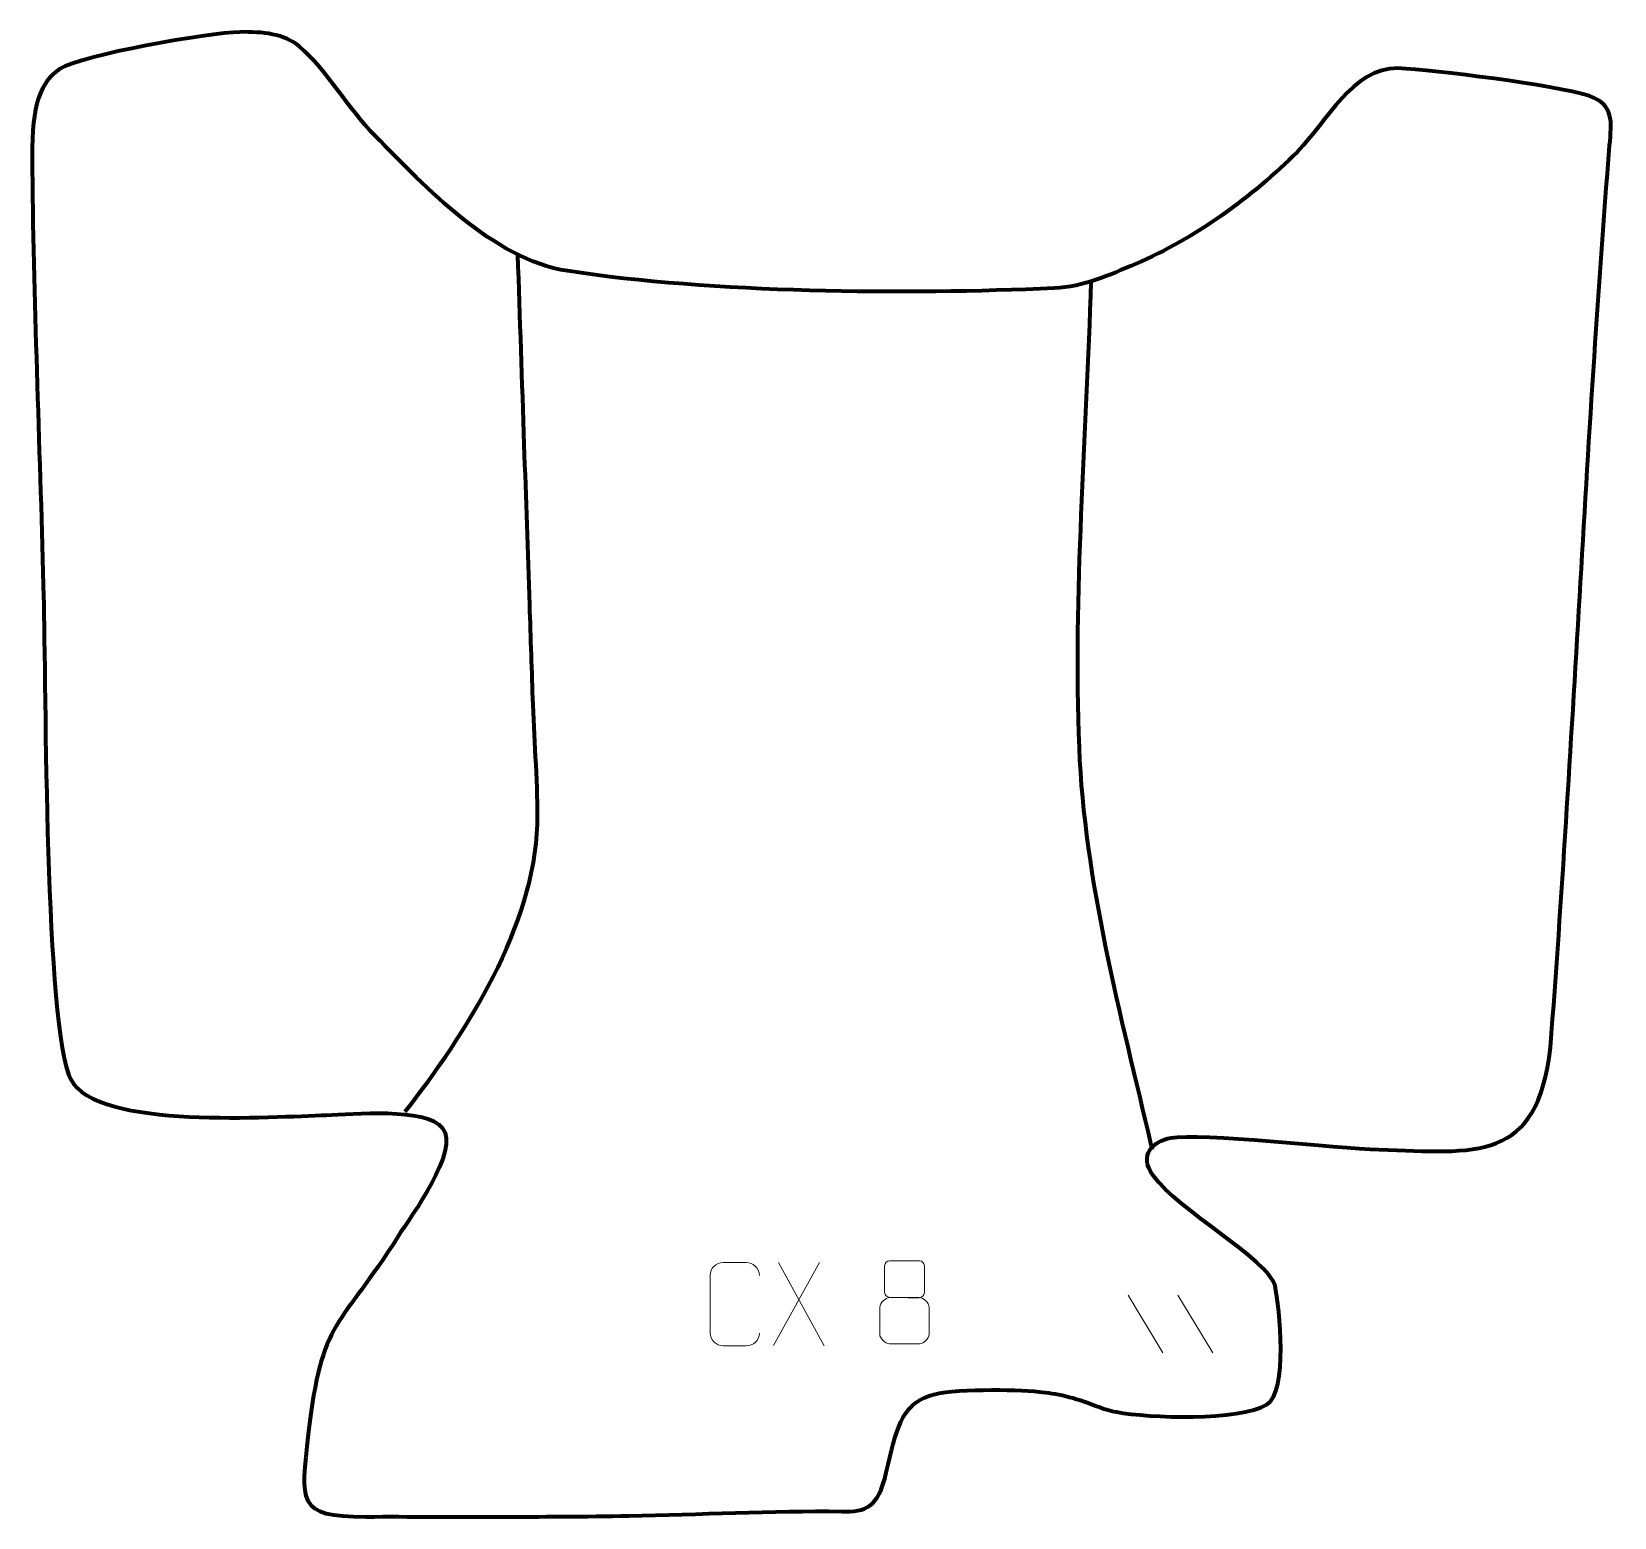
# Model space of a CAD drawing. Header units: millimetres. Extents: x 1023 to 1498, y 402 to 848.
import ezdxf

# ---------------------------------------------------------------- set-up
doc = ezdxf.new("R2010")
doc.units = ezdxf.units.MM
doc.header["$MEASUREMENT"] = 0
doc.layers.add('layer 2', color=7, linetype='Continuous')
doc.layers.add('layer 3', color=7, linetype='Continuous')

msp = doc.modelspace()

# ---------------------------------------------------------------- linework, layer by layer
at = {"layer": 'layer 2', "color": 140, "lineweight": 158}
for points, knots in [([(1134.7056, 523.7973), (1152.9686, 546.8445), (1173.6976, 579.979), (1174.4365, 610.0648), (1174.4365, 610.0648), (1174.7134, 621.3432), (1173.5432, 634.4908), (1173.1551, 646.0256), (1173.1551, 646.0256), (1172.818, 656.04), (1172.4811, 666.0544), (1172.1442, 676.0688), (1172.1442, 676.0688), (1171.6051, 692.0919), (1171.0659, 708.1149), (1170.5267, 724.138), (1170.5267, 724.138), (1169.8865, 743.1654), (1169.2462, 762.1927), (1168.606, 781.2201)], [0, 0, 0, 0, 0.16666667, 0.16666667, 0.16666667, 0.16666667, 0.33333333, 0.33333333, 0.33333333, 0.33333333, 0.5, 0.5, 0.5, 0.5, 0.66666667, 0.66666667, 0.66666667, 0.66666667, 1, 1, 1, 1]), ([(1340.7346, 773.1689), (1339.2896, 727.2669), (1335.3431, 678.8302), (1337.1496, 633.1575), (1337.1496, 633.1575), (1338.7283, 593.2445), (1349.6641, 552.6665), (1358.7691, 513.879), (1358.7691, 513.879), (1358.7691, 513.879), (1359.1049, 512.4486), (1359.1049, 512.4486)], [0, 0, 0, 0, 0.25, 0.25, 0.25, 0.25, 0.5, 0.5, 0.5, 0.5, 1, 1, 1, 1])]:
    msp.add_open_spline(points, degree=3, knots=knots, dxfattribs=at)
at = {"layer": 'layer 3', "color": 242, "lineweight": 158}
msp.add_open_spline([(1026.0366, 681.8428), (1024.9464, 724.6077), (1023.0014, 767.967), (1022.6578, 810.6655), (1022.6578, 810.6655), (1022.5331, 826.1696), (1025.1833, 833.2185), (1031.0259, 837.0384), (1031.0259, 837.0384), (1037.3482, 841.1718), (1075.8644, 847.961), (1085.1197, 848.1141), (1085.1197, 848.1141), (1091.8259, 848.225), (1098.5321, 847.5864), (1102.9471, 843.7741), (1102.9471, 843.7741), (1111.3852, 836.4878), (1117.2633, 825.511), (1125.7258, 816.892), (1125.7258, 816.892), (1141.0637, 801.4126), (1161.1098, 779.7793), (1183.4543, 776.3459), (1183.4543, 776.3459), (1227.013, 769.6527), (1285.0827, 769.162), (1329.7232, 771.1479), (1329.7232, 771.1479), (1338.6343, 771.5443), (1346.0354, 775.0022), (1354.1721, 778.4704), (1354.1721, 778.4704), (1372.1118, 786.1169), (1389.213, 798.5897), (1402.7445, 812.1719), (1402.7445, 812.1719), (1411.5805, 821.041), (1419.3267, 837.4974), (1432.9344, 837.2113), (1432.9344, 837.2113), (1444.1431, 836.7083), (1479.6125, 832.2409), (1490.4552, 828.9078), (1490.4552, 828.9078), (1497.9581, 826.1778), (1497.149, 821.3261), (1496.538, 814.0313), (1496.538, 814.0313), (1489.2763, 723.7569), (1485.7345, 633.2767), (1478.7775, 543.1063), (1478.7775, 543.1063), (1474.7973, 508.223), (1456.484, 511.4451), (1427.2569, 512.4196), (1427.2569, 512.4196), (1414.7115, 512.8084), (1373.6019, 517.5381), (1364.7255, 515.9123), (1364.7255, 515.9123), (1359.3965, 514.9361), (1354.9175, 510.9465), (1359.3954, 504.6338), (1359.3954, 504.6338), (1366.9339, 494.0066), (1393.8736, 479.6503), (1396.028, 471.4808), (1396.028, 471.4808), (1397.5544, 464.951), (1399.9233, 439.6464), (1393.5503, 435.8079), (1393.5503, 435.8079), (1385.2928, 430.8342), (1358.1762, 431.7396), (1348.4094, 433.5828), (1348.4094, 433.5828), (1346.177, 434.0525), (1344.5113, 434.5554), (1342.3914, 435.3736), (1342.3914, 435.3736), (1335.5711, 438.0449), (1330.3136, 439.1924), (1325.1327, 439.6693), (1325.1327, 439.6693), (1317.8554, 440.3392), (1298.7268, 440.7654), (1292.116, 438.4631), (1292.116, 438.4631), (1283.7315, 435.5431), (1282.1841, 428.1631), (1279.2573, 415.4316), (1279.2573, 415.4316), (1276.7709, 404.6151), (1273.1128, 403.6039), (1265.9155, 403.7003), (1265.9155, 403.7003), (1244.8599, 403.9826), (1223.1341, 402.7608), (1202.0017, 402.3924), (1202.0017, 402.3924), (1175.4288, 401.9292), (1149.4413, 402.1723), (1122.926, 402.1294), (1122.926, 402.1294), (1101.779, 402.0952), (1103.495, 406.5971), (1105.5631, 426.8752), (1105.5631, 426.8752), (1109.7721, 462.4789), (1115.0286, 458.4798), (1132.6291, 486.3618), (1132.6291, 486.3618), (1136.4679, 492.4431), (1151.2846, 512.2111), (1145.9618, 518.8761), (1145.9618, 518.8761), (1140.8124, 525.3241), (1118.9916, 522.9205), (1111.0373, 522.762), (1111.0373, 522.762), (1095.4984, 522.325), (1042.1052, 518.3503), (1034.2976, 533.4247), (1034.2976, 533.4247), (1026.4668, 548.5437), (1026.7755, 652.3525), (1026.1115, 678.8492), (1026.1115, 678.8492), (1026.1115, 678.8492), (1026.0366, 681.8428), (1026.0366, 681.8428)], degree=3, knots=[0, 0, 0, 0, 0.02941176, 0.02941176, 0.02941176, 0.02941176, 0.05882353, 0.05882353, 0.05882353, 0.05882353, 0.08823529, 0.08823529, 0.08823529, 0.08823529, 0.11764706, 0.11764706, 0.11764706, 0.11764706, 0.14705882, 0.14705882, 0.14705882, 0.14705882, 0.17647059, 0.17647059, 0.17647059, 0.17647059, 0.20588235, 0.20588235, 0.20588235, 0.20588235, 0.23529412, 0.23529412, 0.23529412, 0.23529412, 0.26470588, 0.26470588, 0.26470588, 0.26470588, 0.29411765, 0.29411765, 0.29411765, 0.29411765, 0.32352941, 0.32352941, 0.32352941, 0.32352941, 0.35294118, 0.35294118, 0.35294118, 0.35294118, 0.38235294, 0.38235294, 0.38235294, 0.38235294, 0.41176471, 0.41176471, 0.41176471, 0.41176471, 0.44117647, 0.44117647, 0.44117647, 0.44117647, 0.47058824, 0.47058824, 0.47058824, 0.47058824, 0.5, 0.5, 0.5, 0.5, 0.52941176, 0.52941176, 0.52941176, 0.52941176, 0.55882353, 0.55882353, 0.55882353, 0.55882353, 0.58823529, 0.58823529, 0.58823529, 0.58823529, 0.61764706, 0.61764706, 0.61764706, 0.61764706, 0.64705882, 0.64705882, 0.64705882, 0.64705882, 0.67647059, 0.67647059, 0.67647059, 0.67647059, 0.70588235, 0.70588235, 0.70588235, 0.70588235, 0.73529412, 0.73529412, 0.73529412, 0.73529412, 0.76470588, 0.76470588, 0.76470588, 0.76470588, 0.79411765, 0.79411765, 0.79411765, 0.79411765, 0.82352941, 0.82352941, 0.82352941, 0.82352941, 0.85294118, 0.85294118, 0.85294118, 0.85294118, 0.88235294, 0.88235294, 0.88235294, 0.88235294, 0.91176471, 0.91176471, 0.91176471, 0.91176471, 0.94117647, 0.94117647, 0.94117647, 0.94117647, 1, 1, 1, 1], dxfattribs=at)
at = {"layer": 'layer 3', "color": 250, "lineweight": 9}
for points, knots in [([(1241.1699, 457.2991), (1241.0301, 454.9757), (1239.3529, 453.4961), (1237.2052, 453.4853), (1237.2052, 453.4853), (1234.8733, 453.4857), (1232.5414, 453.4857), (1230.2099, 453.4853), (1230.2099, 453.4853), (1228.2849, 453.3799), (1226.3128, 455.2644), (1226.324, 457.2817), (1226.324, 457.2817), (1226.3244, 463.0518), (1226.3244, 468.8215), (1226.324, 474.5908), (1226.324, 474.5908), (1226.3282, 476.7289), (1228.0749, 478.4481), (1230.2273, 478.4346), (1230.2273, 478.4346), (1232.553, 478.4346), (1234.8791, 478.4346), (1237.2052, 478.4346), (1237.2052, 478.4346), (1239.1518, 478.4701), (1241.1432, 476.9786), (1241.1699, 474.541)], [0, 0, 0, 0, 0.125, 0.125, 0.125, 0.125, 0.25, 0.25, 0.25, 0.25, 0.375, 0.375, 0.375, 0.375, 0.5, 0.5, 0.5, 0.5, 0.625, 0.625, 0.625, 0.625, 0.75, 0.75, 0.75, 0.75, 1, 1, 1, 1]), ([(1278.7509, 477.5234), (1278.7509, 475.3104), (1278.7509, 471.6281), (1278.7509, 469.4148), (1278.7509, 469.4148), (1278.7659, 468.9074), (1279.5733, 467.976), (1280.2734, 467.9772), (1280.2734, 467.9772), (1283.2433, 467.9774), (1286.2135, 467.8925), (1289.1839, 467.8922), (1289.1839, 467.8922), (1289.981, 467.8964), (1290.7017, 468.6867), (1290.6991, 469.4074), (1290.6991, 469.4074), (1290.6988, 471.6234), (1290.6988, 475.3081), (1290.6991, 477.5234), (1290.6991, 477.5234), (1290.6806, 478.2342), (1290.0692, 478.9946), (1289.2353, 478.9872), (1289.2353, 478.9872), (1286.2182, 478.9869), (1283.2013, 478.9869), (1280.1847, 478.9872), (1280.1847, 478.9872), (1279.5583, 478.9948), (1278.7342, 478.2838), (1278.7509, 477.5234)], [0, 0, 0, 0, 0.11111111, 0.11111111, 0.11111111, 0.11111111, 0.22222222, 0.22222222, 0.22222222, 0.22222222, 0.33333333, 0.33333333, 0.33333333, 0.33333333, 0.44444444, 0.44444444, 0.44444444, 0.44444444, 0.55555556, 0.55555556, 0.55555556, 0.55555556, 0.66666667, 0.66666667, 0.66666667, 0.66666667, 0.77777778, 0.77777778, 0.77777778, 0.77777778, 1, 1, 1, 1]), ([(1277.2921, 465.0052), (1277.2921, 461.8344), (1277.2921, 460.1323), (1277.2921, 456.9609), (1277.2921, 456.9609), (1277.2836, 455.739), (1278.9815, 454.0463), (1280.2341, 454.0378), (1280.2341, 454.0378), (1283.2172, 454.0381), (1286.2005, 454.0381), (1289.1839, 454.0378), (1289.1839, 454.0378), (1290.5072, 454.0495), (1292.1276, 455.6711), (1292.1165, 456.9703), (1292.1165, 456.9703), (1292.1162, 460.1385), (1292.1162, 461.8373), (1292.1165, 465.0052), (1292.1165, 465.0052), (1292.0468, 466.3856), (1290.469, 467.9642), (1289.1636, 467.9581), (1289.1636, 467.9581), (1286.187, 467.9578), (1283.2104, 467.9578), (1280.2341, 467.9581), (1280.2341, 467.9581), (1279.1546, 467.9645), (1277.3083, 466.3856), (1277.2921, 465.0052)], [0, 0, 0, 0, 0.11111111, 0.11111111, 0.11111111, 0.11111111, 0.22222222, 0.22222222, 0.22222222, 0.22222222, 0.33333333, 0.33333333, 0.33333333, 0.33333333, 0.44444444, 0.44444444, 0.44444444, 0.44444444, 0.55555556, 0.55555556, 0.55555556, 0.55555556, 0.66666667, 0.66666667, 0.66666667, 0.66666667, 0.77777778, 0.77777778, 0.77777778, 0.77777778, 1, 1, 1, 1])]:
    msp.add_open_spline(points, degree=3, knots=knots, dxfattribs=at)
for points in [[(1259.1626, 478.4349), (1259.1626, 478.4349), (1245.422, 453.5391), (1245.422, 453.5391)], [(1246.8766, 478.4349), (1246.8766, 478.4349), (1260.6172, 453.4814), (1260.6172, 453.4814)], [(1351.8904, 468.7008), (1351.8904, 468.7008), (1362.3319, 451.3513), (1362.3319, 451.3513)], [(1366.8632, 468.7008), (1366.8632, 468.7008), (1377.3047, 451.3513), (1377.3047, 451.3513)]]:
    msp.add_open_spline(points, degree=3, dxfattribs=at)

doc.saveas('drawing.dxf')
